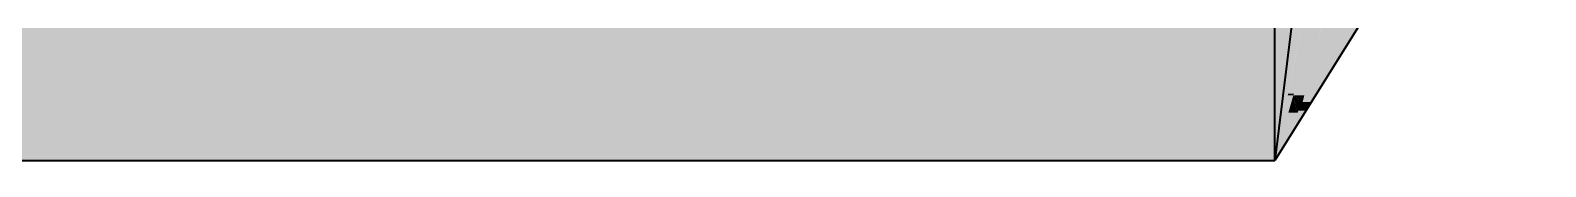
# Model space of a CAD drawing. Extents: x 0 to 756, y -25 to 420.
# Drawn here: x 352.869 to 354.002, y 305.993 to 306.086 of the extents above; entities that cross this region are included whole.
import ezdxf

# ---------------------------------------------------------------- set-up
doc = ezdxf.new("R2010")
doc.units = 0
doc.layers.get('0').update_dxf_attribs({"lineweight": 25})
doc.layers.add('L_Aussenluft', color=7, linetype='Continuous', lineweight=35, true_color=0x66ff33)
doc.layers.add('L_Aussenluft-Shading', color=7, linetype='Continuous', lineweight=35, true_color=0x66ff33)

# ---------------------------------------------------------------- blocks, each defined once
blk = doc.blocks.new('Shading-A0T78OPJOY', base_point=(354.1994, 311.6643))
at = {"layer": 'L_Aussenluft-Shading', "color": 72, "true_color": 0x5ce62e}
blk.add_solid([(353.7994, 305.993), (353.8553, 306.3069), (353.8382, 306.3069)], dxfattribs=at)
at = {"layer": 'L_Aussenluft-Shading', "color": 70, "true_color": 0x66ff33}
for points in [[(352.7994, 305.993), (353.7994, 305.993), (352.7994, 306.2975)], [(353.7994, 305.993), (352.7994, 306.2975), (353.7994, 306.2975)]]:
    blk.add_solid(points, dxfattribs=at)
at = {"layer": 'L_Aussenluft-Shading', "color": 74, "true_color": 0x41a320}
for points in [[(353.7994, 305.993), (353.8602, 306.2975), (353.8536, 306.2975)], [(353.8137, 306.0429), (353.8094, 306.0429), (353.8771, 306.2652)], [(353.8094, 306.0429), (353.8771, 306.2652), (353.8538, 306.2652)], [(353.7994, 305.993), (353.8133, 306.0416), (353.8091, 306.0416)], [(353.8133, 306.0416), (353.8091, 306.0416), (353.8094, 306.0429)], [(353.8133, 306.0416), (353.8137, 306.0429), (353.8094, 306.0429)]]:
    blk.add_solid(points, dxfattribs=at)
at = {"layer": 'L_Aussenluft-Shading', "color": 72, "true_color": 0x58de2c}
blk.add_solid([(353.7994, 305.993), (353.837, 306.2975), (353.7994, 306.2975)], dxfattribs=at)
at = {"layer": 'L_Aussenluft-Shading', "color": 74, "true_color": 0x3a931d}
for points in [[(353.8215, 306.0416), (353.8133, 306.0416), (353.8771, 306.2652)], [(353.8202, 306.0366), (353.8508, 306.1006), (353.8362, 306.1006)], [(353.8165, 306.0288), (353.8096, 306.0288), (353.813, 306.0408)], [(353.8143, 306.0408), (353.813, 306.0408), (353.8133, 306.0416)], [(353.8143, 306.0366), (353.8143, 306.0408), (353.813, 306.0408)], [(353.8202, 306.0366), (353.8215, 306.0416), (353.8133, 306.0416)], [(353.8202, 306.0366), (353.8143, 306.0366), (353.8143, 306.0408)], [(353.7994, 305.993), (353.8165, 306.0288), (353.8096, 306.0288)], [(353.8165, 306.0288), (353.8202, 306.0366), (353.8143, 306.0366)]]:
    blk.add_solid(points, dxfattribs=at)
at = {"layer": 'L_Aussenluft-Shading', "color": 76, "true_color": 0x36881b}
for points in [[(353.8267, 306.0366), (353.8202, 306.0366), (353.8771, 306.1173)], [(353.8202, 306.0366), (353.8771, 306.1173), (353.8588, 306.1173)], [(353.7994, 305.993), (353.8226, 306.0301), (353.8171, 306.0301)], [(353.8226, 306.0301), (353.8171, 306.0301), (353.8202, 306.0366)], [(353.8226, 306.0301), (353.8267, 306.0366), (353.8202, 306.0366)]]:
    blk.add_solid(points, dxfattribs=at)
blk = doc.blocks.new('Rohrübergang  symmetrisch-A0T78OTDOY', base_point=(352.7994, 305.993))
at = {"color": 0, "linetype": 'ByBlock', "lineweight": -2, "ltscale": 0.35}
for p, q in [((353.7994, 305.9929), (353.7994, 312.4729)), ((354.1994, 309.2329), (353.7994, 305.9929)), ((354.1994, 306.6329), (353.7994, 305.9929)), ((352.7994, 305.9929), (353.7994, 305.9929))]:
    blk.add_line(p, q, dxfattribs=at)

msp = doc.modelspace()

# ---------------------------------------------------------------- block references
at = {"layer": 'L_Aussenluft'}
msp.add_blockref('Shading-A0T78OPJOY', (354.1994, 311.6643), dxfattribs=at)
at = {"layer": 'L_Aussenluft', "ltscale": 0.35}
msp.add_blockref('Rohrübergang  symmetrisch-A0T78OTDOY', (352.7994, 305.993), dxfattribs=at)

doc.saveas('drawing.dxf')
